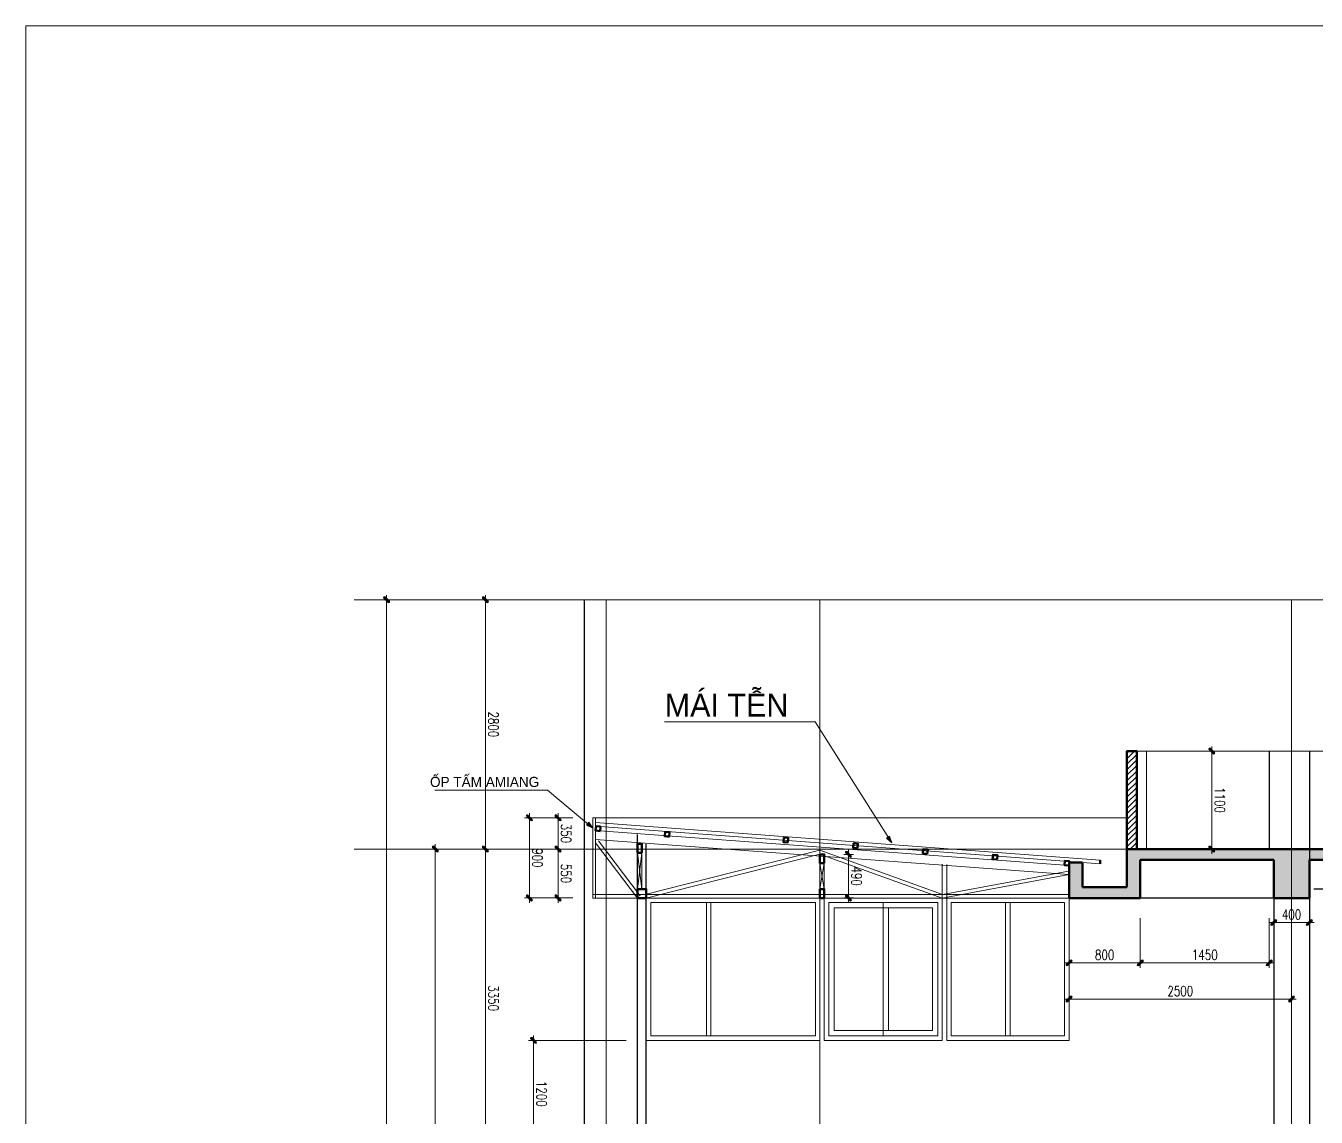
# Model space of a CAD drawing. Extents: x -165145 to 691808, y -202842 to 311040.
# Drawn here: x 585230 to 599729, y 55164 to 67424 of the extents above; entities that cross this region are included whole.
import ezdxf

# ---------------------------------------------------------------- set-up
doc = ezdxf.new("R2010")
doc.units = 0
doc.header["$LTSCALE"] = 10
doc.header["$MEASUREMENT"] = 0
for name, pattern in [('ACAD_ISO04W100', [30, 24, -3, 0, -3]), ('HIDDEN', [2.3807, 1.587, -0.7937]), ('TIM', [26.01, 10, -3, 0.01, -3, 10])]:
    doc.linetypes.add(name, pattern=pattern)
doc.layers.get('Defpoints').update_dxf_attribs({"color": 5, "linetype": 'CONTINUOUS'})
for name, color, linetype, lineweight in [('ARROWS', 1, 'CONTINUOUS', 0), ('DIM', 8, 'CONTINUOUS', 13), ('GE_KC_NETKHUAT', 9, 'HIDDEN', 20), ('KHUNG', 9, 'CONTINUOUS', 13), ('netchia', 2, 'CONTINUOUS', 20), ('TEXT', 4, 'CONTINUOUS', 20), ('THAY', 147, 'CONTINUOUS', 25), ('TIM TRUC', 8, 'ACAD_ISO04W100', 5), ('TRUC', 251, 'TIM', 5), ('wall', 7, 'CONTINUOUS', 50)]:
    doc.layers.add(name, color=color, linetype=linetype, lineweight=lineweight)
doc.layers.add('KCS_BORDER', color=3, linetype='CONTINUOUS')
doc.styles.add('ROMANS', font='romans', dxfattribs={"width": 0.75, "bigfont": 'vns'})
doc.styles.add('STYLE1', font='')
doc.styles.get('STYLE1').set_extended_font_data('.VnAvantH')
doc.dimstyles.new('fit0.75', dxfattribs={"dimscale": 0.5625, "dimtxt": 200, "dimasz": 75, "dimexe": 100, "dimexo": 400, "dimgap": 0.03, "dimtad": 0, "dimdec": 0, "dimdsep": 46, "dimtxsty": 'ROMANS', "dimblk": 'alex', "dimcen": 150, "dimclrd": 8, "dimclre": 8, "dimclrt": 7, "dimaunit": 1, "dimadec": 0, "dimazin": 0, "dimtfac": 0.072, "dimtdec": 0, "dimtix": 1, "dimtmove": 2, "dimatfit": 3, "dimldrblk": 'a-01', "dimfxl": 100, "dimtvp": 0.8, "dimtolj": 1, "dimarcsym": 0})

# ---------------------------------------------------------------- blocks, each defined once
blk = doc.blocks.new('alex')
at = {"layer": 'ARROWS'}
h = blk.add_hatch(color=1, dxfattribs=at)
edge = h.paths.add_edge_path()
edge.add_line((0.4, 0.74), (-0.74, -0.4))
edge.add_ellipse((-0.57, -0.57), major_axis=(0.17, 0.17), ratio=1, start_angle=90, end_angle=270)
edge.add_line((-0.4, -0.74), (0.74, 0.4))
edge.add_ellipse((0.57, 0.57), major_axis=(0.17, 0.17), ratio=1, start_angle=270, end_angle=450)
blk.add_lwpolyline([(0.4, 0.74), (-0.74, -0.4, 1), (-0.4, -0.74), (0.74, 0.4, 1)], format="xyb", close=True, dxfattribs=at)
at = {"layer": 'netchia', "color": 2}
for p, q in [((1.27, 0), (-1.27, 0)), ((0, -1.27), (0, 1.27))]:
    blk.add_line(p, q, dxfattribs=at)
blk = doc.blocks.new('*D684')
at = {"layer": 'Defpoints', "color": 0, "ltscale": 0.05, "transparency": 16777216}
for p in [(1186201, -277166), (1188021, -277166), (1187798, -279966)]:
    blk.add_point(p, dxfattribs=at)
at = {"layer": 'DIM', "color": 8, "lineweight": -2, "ltscale": 0.05, "transparency": 16777216}
for p, q in [((1187796, -277166), (1186145, -277166)), ((1186201, -279924), (1186201, -277209)), ((1187573, -279966), (1186145, -279966))]:
    blk.add_line(p, q, dxfattribs=at)
at = {"layer": 'DIM', "color": 8, "lineweight": -2, "ltscale": 0.05, "transparency": 16777216, "xscale": 42.1875, "yscale": 42.1875, "zscale": 42.1875}
for p, rotation in [((1186201, -277166), 90.00043988019083), ((1186201, -279966), 270.0004398801908)]:
    blk.add_blockref('alex', p, dxfattribs=dict(at, rotation=rotation))
at = {"layer": 'DIM', "color": 7, "ltscale": 0.05, "transparency": 16777216, "insert": (1186291, -278566), "char_height": 112.5, "attachment_point": 5, "rotation": 270.0004, "style": 'ROMANS'}
blk.add_mtext('\\A1;2800', dxfattribs=at)
blk = doc.blocks.new('a-01')
at = {"layer": 'ARROWS'}
blk.add_hatch(color=256, dxfattribs=at).paths.add_polyline_path([(-1.8, 0.49), (-1.8, -0.49), (0, 0)])
at = {"layer": 'netchia'}
blk.add_lwpolyline([(-1.8, 0.49), (-1.8, -0.49), (0, 0), (0, 0)], close=True, dxfattribs=at)
blk = doc.blocks.new('*D691')
at = {"layer": 'Defpoints', "color": 0, "ltscale": 0.05, "transparency": 16777216}
for p in [(1187909, -279966), (1186201, -283316), (1188021, -283316)]:
    blk.add_point(p, dxfattribs=at)
at = {"layer": 'DIM', "color": 8, "lineweight": -2, "ltscale": 0.05, "transparency": 16777216}
for p, q in [((1187684, -279966), (1186145, -279966)), ((1186201, -280009), (1186201, -283274)), ((1187796, -283316), (1186145, -283316))]:
    blk.add_line(p, q, dxfattribs=at)
at = {"layer": 'DIM', "color": 8, "lineweight": -2, "ltscale": 0.05, "transparency": 16777216, "xscale": 42.1875, "yscale": 42.1875, "zscale": 42.1875}
for p, rotation in [((1186201, -279966), 90.00043988019083), ((1186201, -283316), 270.0004398801908)]:
    blk.add_blockref('alex', p, dxfattribs=dict(at, rotation=rotation))
at = {"layer": 'DIM', "color": 7, "ltscale": 0.05, "transparency": 16777216, "insert": (1186291, -281641), "char_height": 112.5, "attachment_point": 5, "rotation": 270.0004, "style": 'ROMANS'}
blk.add_mtext('\\A1;3350', dxfattribs=at)
blk = doc.blocks.new('*D692')
at = {"layer": 'Defpoints', "color": 0, "ltscale": 0.05, "transparency": 16777216}
for p in [(1186904, -277166), (1185091, -302216), (1186975, -302216)]:
    blk.add_point(p, dxfattribs=at)
at = {"layer": 'DIM', "color": 8, "lineweight": -2, "ltscale": 0.05, "transparency": 16777216}
for p, q in [((1186679, -277166), (1185034, -277166)), ((1185091, -277209), (1185091, -302174)), ((1186750, -302216), (1185035, -302216))]:
    blk.add_line(p, q, dxfattribs=at)
at = {"layer": 'DIM', "color": 8, "lineweight": -2, "ltscale": 0.05, "transparency": 16777216, "xscale": 42.1875, "yscale": 42.1875, "zscale": 42.1875}
for p, rotation in [((1185091, -277166), 90.00043988019083), ((1185091, -302216), 270.0004398801908)]:
    blk.add_blockref('alex', p, dxfattribs=dict(at, rotation=rotation))
at = {"layer": 'DIM', "color": 7, "ltscale": 0.05, "transparency": 16777216, "insert": (1185181, -289691), "char_height": 112.5, "attachment_point": 5, "rotation": 270.0004, "style": 'ROMANS'}
blk.add_mtext('\\A1;25050', dxfattribs=at)
blk = doc.blocks.new('*D732')
at = {"layer": 'Defpoints', "color": 0, "ltscale": 3, "transparency": 16777216}
for p in [(1188009, -282116), (1186742, -283316), (1188009, -283316)]:
    blk.add_point(p, dxfattribs=at)
at = {"layer": 'DIM', "color": 8, "lineweight": -2, "ltscale": 3, "transparency": 16777216}
for p, q in [((1187784, -282116), (1186685, -282116)), ((1186742, -282159), (1186742, -283274)), ((1187784, -283316), (1186685, -283316))]:
    blk.add_line(p, q, dxfattribs=at)
at = {"layer": 'DIM', "color": 8, "lineweight": -2, "ltscale": 3, "transparency": 16777216, "xscale": 42.1875, "yscale": 42.1875, "zscale": 42.1875}
for p, rotation in [((1186742, -282116), 90.00043988019083), ((1186742, -283316), 270.0004398801908)]:
    blk.add_blockref('alex', p, dxfattribs=dict(at, rotation=rotation))
at = {"layer": 'DIM', "color": 7, "ltscale": 3, "transparency": 16777216, "insert": (1186832, -282716), "char_height": 112.5, "attachment_point": 5, "rotation": 270.0004, "style": 'ROMANS'}
blk.add_mtext('\\A1;1200', dxfattribs=at)
blk = doc.blocks.new('*D733')
at = {"layer": 'Defpoints', "color": 0, "ltscale": 3, "transparency": 16777216}
for p in [(1193409, -278866), (1193409, -279966), (1194363, -279966)]:
    blk.add_point(p, dxfattribs=at)
at = {"layer": 'DIM', "color": 8, "lineweight": -2, "ltscale": 3, "transparency": 16777216}
for p, q in [((1193634, -278866), (1194419, -278866)), ((1194363, -278908), (1194363, -279924)), ((1193634, -279966), (1194419, -279966))]:
    blk.add_line(p, q, dxfattribs=at)
at = {"layer": 'DIM', "color": 8, "lineweight": -2, "ltscale": 3, "transparency": 16777216, "xscale": 42.1875, "yscale": 42.1875, "zscale": 42.1875}
for p, rotation in [((1194363, -278866), 90.00043988019083), ((1194363, -279966), 270.0004398801908)]:
    blk.add_blockref('alex', p, dxfattribs=dict(at, rotation=rotation))
at = {"layer": 'DIM', "color": 7, "ltscale": 3, "transparency": 16777216, "insert": (1194453, -279416), "char_height": 112.5, "attachment_point": 5, "rotation": 270.0004, "style": 'ROMANS'}
blk.add_mtext('\\A1;1100', dxfattribs=at)
blk = doc.blocks.new('*D744')
at = {"layer": 'Defpoints', "color": 0, "ltscale": 3, "transparency": 16777216}
for p in [(1190009, -280026), (1190009, -280516), (1190281, -280516)]:
    blk.add_point(p, dxfattribs=at)
at = {"layer": 'DIM', "color": 8, "lineweight": -2, "ltscale": 3, "transparency": 16777216}
for p, q in [((1190234, -280026), (1190338, -280026)), ((1190281, -280068), (1190281, -280474)), ((1190234, -280516), (1190338, -280516))]:
    blk.add_line(p, q, dxfattribs=at)
at = {"layer": 'DIM', "color": 8, "lineweight": -2, "ltscale": 3, "transparency": 16777216, "xscale": 42.1875, "yscale": 42.1875, "zscale": 42.1875}
for p, rotation in [((1190281, -280026), 90.00043988019083), ((1190281, -280516), 270.0004398801908)]:
    blk.add_blockref('alex', p, dxfattribs=dict(at, rotation=rotation))
at = {"layer": 'DIM', "color": 7, "ltscale": 3, "transparency": 16777216, "insert": (1190371, -280271), "char_height": 112.5, "attachment_point": 5, "rotation": 270.0004, "style": 'ROMANS'}
blk.add_mtext('\\A1;490', dxfattribs=at)
blk = doc.blocks.new('*D745')
at = {"layer": 'Defpoints', "color": 0, "ltscale": 3, "transparency": 16777216}
for p in [(1186696, -279616), (1187409, -279616), (1187409, -280516)]:
    blk.add_point(p, dxfattribs=at)
at = {"layer": 'DIM', "color": 8, "lineweight": -2, "ltscale": 3, "transparency": 16777216}
for p, q in [((1187184, -279616), (1186639, -279616)), ((1186696, -280474), (1186696, -279659)), ((1187184, -280516), (1186639, -280516))]:
    blk.add_line(p, q, dxfattribs=at)
at = {"layer": 'DIM', "color": 8, "lineweight": -2, "ltscale": 3, "transparency": 16777216, "xscale": 42.1875, "yscale": 42.1875, "zscale": 42.1875}
for p, rotation in [((1186696, -279616), 90.00043988019083), ((1186696, -280516), 270.0004398801908)]:
    blk.add_blockref('alex', p, dxfattribs=dict(at, rotation=rotation))
at = {"layer": 'DIM', "color": 7, "ltscale": 3, "transparency": 16777216, "insert": (1186786, -280066), "char_height": 112.5, "attachment_point": 5, "rotation": 270.0004, "style": 'ROMANS'}
blk.add_mtext('\\A1;900', dxfattribs=at)
blk = doc.blocks.new('*D746')
at = {"layer": 'Defpoints', "color": 0, "ltscale": 3, "transparency": 16777216}
for p in [(1187409, -279616), (1187017, -279966), (1187409, -279966)]:
    blk.add_point(p, dxfattribs=at)
at = {"layer": 'DIM', "color": 8, "lineweight": -2, "ltscale": 3, "transparency": 16777216}
for p, q in [((1187184, -279616), (1186961, -279616)), ((1187017, -279659), (1187017, -279924)), ((1187184, -279966), (1186961, -279966))]:
    blk.add_line(p, q, dxfattribs=at)
at = {"layer": 'DIM', "color": 8, "lineweight": -2, "ltscale": 3, "transparency": 16777216, "xscale": 42.1875, "yscale": 42.1875, "zscale": 42.1875}
for p, rotation in [((1187017, -279616), 90.00043988019083), ((1187017, -279966), 270.0004398801908)]:
    blk.add_blockref('alex', p, dxfattribs=dict(at, rotation=rotation))
at = {"layer": 'DIM', "color": 7, "ltscale": 3, "transparency": 16777216, "insert": (1187107, -279791), "char_height": 112.5, "attachment_point": 5, "rotation": 270.0004, "style": 'ROMANS'}
blk.add_mtext('\\A1;350', dxfattribs=at)
blk = doc.blocks.new('*D747')
at = {"layer": 'Defpoints', "color": 0, "ltscale": 3, "transparency": 16777216}
for p in [(1187409, -279966), (1187017, -280516), (1187409, -280516)]:
    blk.add_point(p, dxfattribs=at)
at = {"layer": 'DIM', "color": 8, "lineweight": -2, "ltscale": 3, "transparency": 16777216}
for p, q in [((1187184, -279966), (1186961, -279966)), ((1187017, -280008), (1187017, -280474)), ((1187184, -280516), (1186961, -280516))]:
    blk.add_line(p, q, dxfattribs=at)
at = {"layer": 'DIM', "color": 8, "lineweight": -2, "ltscale": 3, "transparency": 16777216, "xscale": 42.1875, "yscale": 42.1875, "zscale": 42.1875}
for p, rotation in [((1187017, -279966), 90.00043988019083), ((1187017, -280516), 270.0004398801908)]:
    blk.add_blockref('alex', p, dxfattribs=dict(at, rotation=rotation))
at = {"layer": 'DIM', "color": 7, "ltscale": 3, "transparency": 16777216, "insert": (1187107, -280241), "char_height": 112.5, "attachment_point": 5, "rotation": 270.0004, "style": 'ROMANS'}
blk.add_mtext('\\A1;550', dxfattribs=at)
blk = doc.blocks.new('*D730')
at = {"layer": 'Defpoints', "color": 0, "transparency": 16777216}
for p in [(1185638, -279966), (1185810, -279966), (1187316, -302216)]:
    blk.add_point(p, dxfattribs=at)
at = {"layer": 'DIM', "color": 8, "lineweight": -2, "transparency": 16777216}
for p, q in [((1185585, -279966), (1185582, -279966)), ((1185638, -302174), (1185638, -280009)), ((1187091, -302216), (1185582, -302216))]:
    blk.add_line(p, q, dxfattribs=at)
at = {"layer": 'DIM', "color": 8, "lineweight": -2, "transparency": 16777216, "xscale": 42.1875, "yscale": 42.1875, "zscale": 42.1875}
for p, rotation in [((1185638, -279966), 90), ((1185638, -302216), 270)]:
    blk.add_blockref('alex', p, dxfattribs=dict(at, rotation=rotation))
at = {"layer": 'DIM', "color": 7, "transparency": 16777216, "insert": (1185548, -291091), "char_height": 112.5, "attachment_point": 5, "rotation": 90, "style": 'ROMANS'}
blk.add_mtext('\\A1;22250', dxfattribs=at)
blk = doc.blocks.new('*D781')
at = {"layer": 'Defpoints', "color": 0, "transparency": 16777216}
for p in [(1192759, -280516), (1195259, -280516), (1192759, -281652)]:
    blk.add_point(p, dxfattribs=at)
at = {"layer": 'DIM', "color": 8, "lineweight": -2, "transparency": 16777216}
for p, q in [((1192759, -280741), (1192759, -281708)), ((1195259, -280741), (1195259, -281708)), ((1195217, -281652), (1192801, -281652))]:
    blk.add_line(p, q, dxfattribs=at)
at = {"layer": 'DIM', "color": 8, "lineweight": -2, "transparency": 16777216, "xscale": 42.1875, "yscale": 42.1875, "zscale": 42.1875, "rotation": 180}
blk.add_blockref('alex', (1192759, -281652), dxfattribs=at)
at = {"layer": 'DIM', "color": 8, "lineweight": -2, "transparency": 16777216, "xscale": 42.1875, "yscale": 42.1875, "zscale": 42.1875}
blk.add_blockref('alex', (1195259, -281652), dxfattribs=at)
at = {"layer": 'DIM', "color": 7, "transparency": 16777216, "insert": (1194009, -281562), "char_height": 112.5, "attachment_point": 5, "style": 'ROMANS'}
blk.add_mtext('\\A1;2500', dxfattribs=at)
blk = doc.blocks.new('*D782')
at = {"layer": 'Defpoints', "color": 0, "transparency": 16777216}
for p in [(1193559, -280516), (1195009, -280516), (1193559, -281245)]:
    blk.add_point(p, dxfattribs=at)
at = {"layer": 'DIM', "color": 8, "lineweight": -2, "transparency": 16777216}
for p, q in [((1193559, -280741), (1193559, -281302)), ((1195009, -280741), (1195009, -281302)), ((1194967, -281245), (1193601, -281245))]:
    blk.add_line(p, q, dxfattribs=at)
at = {"layer": 'DIM', "color": 8, "lineweight": -2, "transparency": 16777216, "xscale": 42.1875, "yscale": 42.1875, "zscale": 42.1875, "rotation": 180}
blk.add_blockref('alex', (1193559, -281245), dxfattribs=at)
at = {"layer": 'DIM', "color": 8, "lineweight": -2, "transparency": 16777216, "xscale": 42.1875, "yscale": 42.1875, "zscale": 42.1875}
blk.add_blockref('alex', (1195009, -281245), dxfattribs=at)
at = {"layer": 'DIM', "color": 7, "transparency": 16777216, "insert": (1194284, -281155), "char_height": 112.5, "attachment_point": 5, "style": 'ROMANS'}
blk.add_mtext('\\A1;1450', dxfattribs=at)
blk = doc.blocks.new('*D783')
at = {"layer": 'Defpoints', "color": 0, "transparency": 16777216}
for p in [(1192759, -280516), (1193559, -280516), (1192759, -281245)]:
    blk.add_point(p, dxfattribs=at)
at = {"layer": 'DIM', "color": 8, "lineweight": -2, "transparency": 16777216}
for p, q in [((1192759, -280741), (1192759, -281302)), ((1193559, -280741), (1193559, -281302)), ((1193517, -281245), (1192801, -281245))]:
    blk.add_line(p, q, dxfattribs=at)
at = {"layer": 'DIM', "color": 8, "lineweight": -2, "transparency": 16777216, "xscale": 42.1875, "yscale": 42.1875, "zscale": 42.1875, "rotation": 180}
blk.add_blockref('alex', (1192759, -281245), dxfattribs=at)
at = {"layer": 'DIM', "color": 8, "lineweight": -2, "transparency": 16777216, "xscale": 42.1875, "yscale": 42.1875, "zscale": 42.1875}
blk.add_blockref('alex', (1193559, -281245), dxfattribs=at)
at = {"layer": 'DIM', "color": 7, "transparency": 16777216, "insert": (1193159, -281155), "char_height": 112.5, "attachment_point": 5, "style": 'ROMANS'}
blk.add_mtext('\\A1;800', dxfattribs=at)
blk = doc.blocks.new('*D795')
at = {"layer": 'Defpoints', "color": 0, "transparency": 16777216}
for p in [(1195059, -280326), (1195459, -280326), (1195059, -280792)]:
    blk.add_point(p, dxfattribs=at)
at = {"layer": 'DIM', "color": 8, "lineweight": -2, "transparency": 16777216}
for p, q in [((1195059, -280551), (1195059, -280848)), ((1195459, -280551), (1195459, -280848)), ((1195417, -280792), (1195101, -280792))]:
    blk.add_line(p, q, dxfattribs=at)
at = {"layer": 'DIM', "color": 8, "lineweight": -2, "transparency": 16777216, "xscale": 42.1875, "yscale": 42.1875, "zscale": 42.1875, "rotation": 180}
blk.add_blockref('alex', (1195059, -280792), dxfattribs=at)
at = {"layer": 'DIM', "color": 8, "lineweight": -2, "transparency": 16777216, "xscale": 42.1875, "yscale": 42.1875, "zscale": 42.1875}
blk.add_blockref('alex', (1195459, -280792), dxfattribs=at)
at = {"layer": 'DIM', "color": 7, "transparency": 16777216, "insert": (1195259, -280702), "char_height": 112.5, "attachment_point": 5, "style": 'ROMANS'}
blk.add_mtext('\\A1;400', dxfattribs=at)
blk = doc.blocks.new('A$C3ded5db0')
at = {"layer": 'DIM'}
h = blk.add_hatch(dxfattribs=at)
h.set_pattern_fill('ANSI31', color=256, scale=350, style=0)
h.set_pattern_definition([(45, (-1182612.623, 159693.5), (-30.9359217, 30.9359217), [])])
h.paths.add_polyline_path([(12482.2, 36402.1), (12372.2, 36402.1), (12372.2, 35302.1), (12482.2, 35302.1)])
h = blk.add_hatch(dxfattribs=at)
h.set_pattern_fill('AR-SAND', color=256, scale=50, style=0)
h.set_pattern_definition([(37.5, (-1181037.01, 315268.39), (-3.149668, 96.3411885), [0, -76, 0, -85, 0, -81.25]), (7.5, (-1181037.01, 315268.39), (88.488835, 141.107303), [0, -41, 0, -68.5, 0, -26.25]), (327.5, (-1181098.51, 315268.39), (155.707093, 0.2829527), [0, -25, 0, -90, 0, -117.5]), (317.5, (-1181098.51, 315268.39), (150.30633, 43.883778), [0, -12.5, 0, -59, 0, -67.5])])
h.paths.add_polyline_path([(14422.2, 35182.1), (14422.2, 35302.1), (12372.2, 35302.1), (12372.2, 34872.1), (11872.2, 34872.1), (11872.2, 35151.7), (11867.1, 35152.1), (11724.6, 35152.1), (11722.2, 35125.5), (11722.2, 34752.1), (11872.2, 34752.1), (12522.2, 34752.1), (12522.2, 35182.1), (14022.2, 35182.1), (14022.2, 34752.1), (14422.2, 34752.1)])
h.paths.add_polyline_path([(19722.2, 35182.7), (21372.2, 35182.1), (21372.2, 35302.1), (14422.2, 35302.1), (14422.2, 35182.1), (19422.2, 35182.7), (19422.2, 34752.7), (19722.2, 34752.7)])
h.paths.add_polyline_path([(21592.2, 35302.1), (21372.2, 35302.1), (21372.2, 35182.1), (21372.2, 35182.1), (21372.2, 34852.2), (21592.2, 34852.1)])
h.paths.add_polyline_path([(23772.2, 35302.2), (23552.2, 35302.2), (23552.2, 34852.2), (23772.2, 34852.2)])
at = {"layer": 'DIM', "ltscale": 3}
for p, q in [((12482.2, 36402.1), (12592.2, 36402.1)), ((12592.2, 36402.1), (12592.2, 35302.1)), ((12072.2, 35176.9), (6402.3, 35599.6)), ((12072.2, 35136.8), (6402.3, 35559.5)), ((11722.2, 35115.5), (6402.3, 35509.3)), ((11722.2, 35015.2), (6402.3, 35408.9)), ((6904.1, 34776.2), (6434.1, 35396)), ((6872.3, 34752), (6402.3, 35371.9)), ((6921.9, 35261.4), (6872.3, 34852)), ((6872.3, 35261.4), (6922.3, 34852)), ((8922.2, 35246.3), (8922.2, 33152)), ((8972.2, 35242.2), (8972.2, 33152)), ((8972.2, 35142.2), (8922.2, 34852)), ((8922.2, 35142.2), (8972.2, 34852)), ((10297.2, 35132.8), (10297.2, 33152.1)), ((10347.2, 35128.7), (10347.2, 33152.1)), ((7647.3, 34702), (7647.3, 33202)), ((7697.3, 34702), (7697.3, 33202)), ((9634.7, 34702), (9634.7, 33202)), ((11009.7, 33202.1), (11009.7, 34702.1)), ((11059.7, 33202.1), (11059.7, 34702.1)), ((11722.2, 34752.1), (11722.2, 33152.1))]:
    blk.add_line(p, q, dxfattribs=at)
for points in [[(12372.2, 35302.1), (12372.2, 36402.1), (19332.2, 36402.7)], [(6959, 34789.7), (8922.3, 35288.8), (10300.6, 34793.3), (11714.9, 35054.5)], [(6972.3, 34752), (8922.2, 35246.3), (10297.2, 34752.1), (11722.2, 35015.2)]]:
    blk.add_lwpolyline(points, dxfattribs=at)
for points in [[(6921.9, 35261.4), (6872.3, 35261.4), (6872.3, 34852), (6921.9, 34852)], [(8922.2, 34752), (6972.3, 34752), (6972.3, 33152), (8922.2, 33152)], [(8872.2, 34702), (7022.3, 34702), (7022.3, 33202), (8872.2, 33202)], [(10297.2, 34752.1), (8972.2, 34752), (8972.2, 33152), (10297.2, 33152.1)], [(10247.2, 34702.1), (9022.2, 34702), (9022.2, 33202), (10247.2, 33202.1)], [(10247.2, 34702.1), (9634.7, 34702), (9634.7, 33202), (10247.2, 33202.1)], [(11722.2, 34752.1), (10347.2, 34752.1), (10347.2, 33152.1), (11722.2, 33152.1)], [(11672.2, 34702.1), (10397.2, 34702.1), (10397.2, 33202.1), (11672.2, 33202.1)], [(10187.2, 34642.1), (9082.2, 34642), (9082.2, 33262), (10187.2, 33262.1)], [(10187.2, 34642.1), (9694.7, 34642), (9694.7, 33262), (10187.2, 33262.1)]]:
    blk.add_lwpolyline(points, close=True, dxfattribs=at)
at = {"layer": 'KCS_BORDER', "ltscale": 0.05}
blk.add_line((6272.2, 38102), (6272.4, 9393), dxfattribs=at)
at = {"layer": 'KHUNG', "color": 7}
blk.add_lwpolyline([(0, 44550), (0, 0), (31500, 0), (31500, 44550)], close=True, dxfattribs=at)
at = {"layer": 'netchia', "ltscale": 3}
for p, q in [((12372.2, 35652.1), (6372.3, 35652)), ((6372.3, 34752), (6372.3, 35652)), ((6402.3, 34752), (6402.3, 35652)), ((11722.2, 34792.1), (6372.3, 34792)), ((11722.2, 34752.1), (6372.3, 34752))]:
    blk.add_line(p, q, dxfattribs=at)
at = {"layer": 'THAY', "ltscale": 0.05}
for p, q in [((13972.2, 36402.1), (13972.2, 35302.1)), ((14422.2, 36402.1), (14422.3, 25052.5)), ((6872.4, 18152), (6872.3, 35466.3)), ((6972.4, 18152), (6972.3, 35356.8)), ((19332.2, 34852.7), (14472.2, 34852.1)), ((14022.2, 34752.1), (12522.2, 34752.1)), ((14022.2, 34752.1), (14022.3, 25052.5))]:
    blk.add_line(p, q, dxfattribs=at)
at = {"layer": 'TIM TRUC', "ltscale": 0.05}
for p, q in [((26430.4, 38102.6), (3688.1, 38102.3)), ((26430.6, 38102.2), (3688.3, 38102)), ((26449.4, 35302.6), (3688.2, 35302.3)), ((26449.6, 35302.2), (3688.3, 35302))]:
    blk.add_line(p, q, dxfattribs=at)
at = {"layer": 'TRUC', "ltscale": 0.05}
for p, q in [((6522, 38102.3), (6522.4, 13052.3)), ((8922, 38102.4), (8922.4, 13579.8)), ((14222, 38102.5), (14222.5, 9393.4))]:
    blk.add_line(p, q, dxfattribs=at)
at = {"layer": 'wall', "ltscale": 0.05}
for p, q in [((12372.2, 35302.1), (12372.2, 34872.1)), ((21592.2, 35302.1), (12372.2, 35302.1)), ((11722.2, 35152.1), (11872.2, 35152.1)), ((12522.2, 35182.1), (12522.2, 34752.1)), ((14022.2, 35182.1), (12522.2, 35182.1)), ((19422.2, 35182.7), (14422.2, 35182.1)), ((12372.2, 34872.1), (11872.2, 34872.1)), ((12522.2, 34752.1), (11722.2, 34752.1))]:
    blk.add_line(p, q, dxfattribs=at)
for points in [[(12482.2, 35302.1), (12482.2, 36402.1), (12372.2, 36402.1), (12372.2, 35302.1)], [(11872.2, 34752.1), (11722.2, 34752.1), (11722.2, 35152.1)], [(11872.2, 35152.1), (11872.2, 34872.1)], [(12072.2, 35176.9), (12072.2, 35136.8)], [(14422.2, 35182.1), (14422.2, 34752.1), (14022.2, 34752.1)], [(14022.2, 34752.1), (14022.2, 35182.1)]]:
    blk.add_lwpolyline(points, dxfattribs=at)
for points in [[(6452.1, 35504.5), (6402.3, 35509), (6406.8, 35558.8), (6456.6, 35554.3)], [(7229.3, 35440.8), (7179.5, 35445.3), (7184.1, 35495.1), (7233.8, 35490.6)], [(8562.6, 35376.5), (8512.9, 35381.1), (8517.4, 35430.9), (8567.2, 35426.3)], [(6921.9, 35261.4), (6871.9, 35261.4), (6871.9, 35361.4), (6921.9, 35361.4)], [(8972.2, 35142.2), (8922.2, 35142.2), (8922.2, 35242.2), (8972.2, 35242.2)], [(9346, 35312.3), (9296.3, 35316.8), (9300.8, 35366.6), (9350.6, 35362.1)], [(10129.4, 35248), (10079.7, 35252.6), (10084.2, 35302.4), (10134, 35297.8)], [(10912.8, 35183.8), (10863.1, 35188.3), (10867.6, 35238.1), (10917.4, 35233.6)], [(11721.3, 35115.6), (11671.5, 35120.1), (11676, 35169.9), (11725.8, 35165.4)], [(6972.3, 34752), (6872.3, 34752), (6872.3, 34852), (6972.3, 34852)], [(8972.2, 34752), (8922.2, 34752), (8922.2, 34852), (8972.2, 34852)]]:
    blk.add_lwpolyline(points, close=True, dxfattribs=at)
at = {"layer": 'TEXT', "style": 'STYLE1'}
for s, height, p in [('MÁI TÔN ', 256.29, (7179, 36790.2)), ('ỐP TẤM AMIANG ', 113.906, (4541.8, 35999.4))]:
    blk.add_text(s, height=height, rotation=0.00044, dxfattribs=at).set_placement(p)
at = {"layer": 'DIM', "ltscale": 0.05}
for base, p1, p2, picture, middle in [((4053.8, 13052.2), (5866.6, 38102), (5938.3, 13052.2), '*D692', (4143.7, 25577.1)), ((5164, 38102), (6760.9, 35302.2), (6984.4, 38102), '*D684', (5254, 36702.1)), ((5164, 31952), (6871.9, 35302), (6984.5, 31952), '*D691', (5254, 33627))]:
    dim = blk.add_linear_dim(base=base, p1=p1, p2=p2, angle=90.00044, dimstyle='fit0.75', dxfattribs=at)
    dim.commit()
    dim.dimension.update_dxf_attribs({"geometry": picture, "text_midpoint": middle, "insert": (-1181037, 315268.4)})
at = {"layer": 'DIM', "ltscale": 3}
for base, p1, p2, picture, middle in [((13326, 35302.1), (12372.2, 36402.1), (12372.2, 35302.1), '*D733', (13416, 35852.1)), ((5658.5, 35652), (6372.3, 34752), (6372.3, 35652), '*D745', (5748.5, 35202)), ((5980.2, 35302), (6372.3, 35652), (6372.3, 35302), '*D746', (6070.2, 35477)), ((5980.3, 34752), (6372.3, 35302.2), (6372.3, 34752), '*D747', (6070.3, 35027.1)), ((9244.3, 34752), (8972.2, 35242.2), (8972.2, 34752), '*D744', (9334.3, 34997.1)), ((5704.7, 31952), (6972.3, 33152), (6972.3, 31952), '*D732', (5794.7, 32552))]:
    dim = blk.add_linear_dim(base=base, p1=p1, p2=p2, angle=90.00044, dimstyle='fit0.75', dxfattribs=at)
    dim.commit()
    dim.dimension.update_dxf_attribs({"geometry": picture, "text_midpoint": middle, "insert": (-1181037, 315268.4)})
at = {"layer": 'DIM'}
dim = blk.add_linear_dim(base=(4601.1, 35302), p1=(6278.6, 13052.3), p2=(4773.4, 35302), angle=90, dimstyle='fit0.75', dxfattribs=at)
dim.commit()
dim.dimension.update_dxf_attribs({"geometry": '*D730', "text_midpoint": (4511.1, 24177.2), "insert": (-1181037, 315268.4)})
for base, p1, p2, picture, middle in [((14022.2, 34476.7), (14422.2, 34942.3), (14022.2, 34942.3), '*D795', (14222.2, 34566.7)), ((11722.2, 33616.5), (14222.2, 34752.1), (11722.2, 34752.1), '*D781', (12972.2, 33706.5)), ((11722.2, 34023), (12522.2, 34752.1), (11722.2, 34752.1), '*D783', (12122.2, 34113)), ((12522.2, 34023), (13972.2, 34752.1), (12522.2, 34752.1), '*D782', (13247.2, 34113))]:
    dim = blk.add_linear_dim(base=base, p1=p1, p2=p2, dimstyle='fit0.75', dxfattribs=at)
    dim.commit()
    dim.dimension.update_dxf_attribs({"geometry": picture, "text_midpoint": middle, "insert": (-1181037, 315268.4)})
at = {"layer": 'DIM', "ltscale": 3}
blk.add_leader([(9729.3, 35370.3), (8867.9, 36730.6), (7177.7, 36730.6)], dimstyle='fit0.75', override={"dimgap": 0.03, "dimtad": 0}, dxfattribs=at)
at = {"layer": 'DIM'}
blk.add_leader([(6372.3, 35538), (5860.9, 35962), (4594.4, 35962)], dimstyle='fit0.75', override={"dimgap": 0.03, "dimtad": 0}, dxfattribs=at)

msp = doc.modelspace()

# ---------------------------------------------------------------- block references
at = {"layer": 'GE_KC_NETKHUAT'}
msp.add_blockref('A$C3ded5db0', (585230.18448, 22873.82276), dxfattribs=at)

doc.saveas('drawing.dxf')
